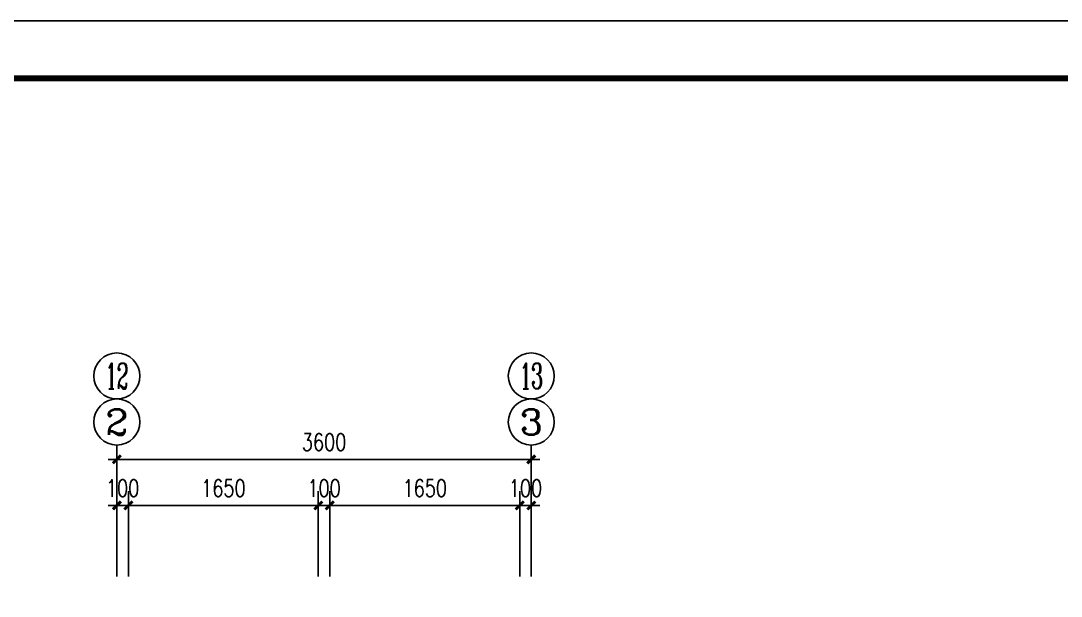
# Model space of a CAD drawing. Extents: x -105837 to 547563, y 466041 to 508041.
# Drawn here: x 334476 to 352552, y 498039 to 508041 of the extents above; entities that cross this region are included whole.
import ezdxf
from ezdxf.enums import TextEntityAlignment as Align

# ---------------------------------------------------------------- set-up
doc = ezdxf.new("R2010")
doc.units = 0
doc.header["$LTSCALE"] = 1000
doc.header["$MEASUREMENT"] = 0
doc.layers.get('0').update_dxf_attribs({"linetype": 'CONTINUOUS'})
doc.layers.get('DEFPOINTS').update_dxf_attribs({"linetype": 'CONTINUOUS'})
for name, color, linetype in [('AXIS', 3, 'CONTINUOUS'), ('AXIS_TEXT', 7, 'CONTINUOUS'), ('PUB_DIM', 3, 'CONTINUOUS'), ('PUB_TITLE', 4, 'CONTINUOUS')]:
    doc.layers.add(name, color=color, linetype=linetype)
doc.styles.add('COMPLEX', font='COMPLEX.shx')
doc.styles.add('DIM_FONT', font='SIMPLEX.shx', dxfattribs={"width": 0.75})
doc.dimstyles.new('DIMN', dxfattribs={"dimtxt": 300, "dimasz": 1, "dimexe": 250, "dimexo": 300, "dimgap": 150, "dimtad": 1, "dimdec": 0, "dimzin": 0, "dimdsep": 46, "dimtxsty": 'DIM_FONT', "dimblk": '_DIMX', "dimcen": 0.09, "dimclrt": 7, "dimadec": 0, "dimazin": 0, "dimtfac": 1, "dimtdec": 0, "dimtix": 1, "dimtmove": 2, "dimatfit": 3, "dimldrblk": '_DIMX', "dimfxl": 1, "dimtolj": 1, "dimtzin": 0, "dimarcsym": 0})

# ---------------------------------------------------------------- blocks, each defined once
blk = doc.blocks.new('_DIMX')
blk.add_line((-150, 0), (150, 0))
at = {"const_width": 50}
blk.add_lwpolyline([(-70, -70), (70, 70)], dxfattribs=at)
blk = doc.blocks.new('*D83')
at = {"layer": 'DEFPOINTS', "color": 0, "transparency": 16777216}
for p in [(343145, 499617), (343145, 498080), (343345, 498080)]:
    blk.add_point(p, dxfattribs=at)
at = {"layer": 'PUB_DIM', "color": 0, "lineweight": -2, "transparency": 16777216}
for p, q in [((343145, 498380), (343145, 499867)), ((343345, 498380), (343345, 499867)), ((343144, 499617), (343143, 499617)), ((343345, 499617), (343145, 499617)), ((343346, 499617), (343347, 499617))]:
    blk.add_line(p, q, dxfattribs=at)
blk.add_blockref('_DIMX', (343145, 499617), dxfattribs=at)
at = {"layer": 'PUB_DIM', "color": 0, "lineweight": -2, "transparency": 16777216, "rotation": 180}
blk.add_blockref('_DIMX', (343345, 499617), dxfattribs=at)
at = {"layer": 'PUB_DIM', "color": 7, "transparency": 16777216, "insert": (343245, 499917), "char_height": 300, "attachment_point": 5, "style": 'DIM_FONT'}
blk.add_mtext('\\A1;100', dxfattribs=at)
blk = doc.blocks.new('*D84')
at = {"layer": 'DEFPOINTS', "color": 0, "transparency": 16777216}
for p in [(339645, 499617), (339645, 498080), (339845, 498080)]:
    blk.add_point(p, dxfattribs=at)
at = {"layer": 'PUB_DIM', "color": 0, "lineweight": -2, "transparency": 16777216}
for p, q in [((339645, 498380), (339645, 499867)), ((339845, 498380), (339845, 499867)), ((339644, 499617), (339643, 499617)), ((339845, 499617), (339645, 499617)), ((339846, 499617), (339847, 499617))]:
    blk.add_line(p, q, dxfattribs=at)
blk.add_blockref('_DIMX', (339645, 499617), dxfattribs=at)
at = {"layer": 'PUB_DIM', "color": 0, "lineweight": -2, "transparency": 16777216, "rotation": 180}
blk.add_blockref('_DIMX', (339845, 499617), dxfattribs=at)
at = {"layer": 'PUB_DIM', "color": 7, "transparency": 16777216, "insert": (339745, 499917), "char_height": 300, "attachment_point": 5, "style": 'DIM_FONT'}
blk.add_mtext('\\A1;100', dxfattribs=at)
blk = doc.blocks.new('*D85')
at = {"layer": 'DEFPOINTS', "color": 0, "transparency": 16777216}
for p in [(339845, 499617), (339845, 498080), (343145, 498080)]:
    blk.add_point(p, dxfattribs=at)
at = {"layer": 'PUB_DIM', "color": 0, "lineweight": -2, "transparency": 16777216}
for p, q in [((339845, 498380), (339845, 499867)), ((343145, 498380), (343145, 499867)), ((343144, 499617), (339846, 499617))]:
    blk.add_line(p, q, dxfattribs=at)
for p, rotation in [((339845, 499617), 179.999999999998), ((343145, 499617), 359.999999999998)]:
    blk.add_blockref('_DIMX', p, dxfattribs=dict(at, rotation=rotation))
at = {"layer": 'PUB_DIM', "color": 7, "transparency": 16777216, "insert": (341495, 499917), "char_height": 300, "attachment_point": 5, "style": 'DIM_FONT'}
blk.add_mtext('\\A1;1650', dxfattribs=at)
blk = doc.blocks.new('*D86')
at = {"layer": 'DEFPOINTS', "color": 0, "transparency": 16777216}
for p in [(336145, 499617), (336145, 498080), (336345, 498080)]:
    blk.add_point(p, dxfattribs=at)
at = {"layer": 'PUB_DIM', "color": 0, "lineweight": -2, "transparency": 16777216}
for p, q in [((336145, 498380), (336145, 499867)), ((336345, 498380), (336345, 499867)), ((336144, 499617), (336143, 499617)), ((336345, 499617), (336145, 499617)), ((336346, 499617), (336347, 499617))]:
    blk.add_line(p, q, dxfattribs=at)
blk.add_blockref('_DIMX', (336145, 499617), dxfattribs=at)
at = {"layer": 'PUB_DIM', "color": 0, "lineweight": -2, "transparency": 16777216, "rotation": 180}
blk.add_blockref('_DIMX', (336345, 499617), dxfattribs=at)
at = {"layer": 'PUB_DIM', "color": 7, "transparency": 16777216, "insert": (336245, 499917), "char_height": 300, "attachment_point": 5, "style": 'DIM_FONT'}
blk.add_mtext('\\A1;100', dxfattribs=at)
blk = doc.blocks.new('*D87')
at = {"layer": 'DEFPOINTS', "color": 0, "transparency": 16777216}
for p in [(336145, 500417), (336145, 498080), (343345, 498080)]:
    blk.add_point(p, dxfattribs=at)
at = {"layer": 'PUB_DIM', "color": 0, "lineweight": -2, "transparency": 16777216}
for p, q in [((336145, 498380), (336145, 500667)), ((343345, 498380), (343345, 500667)), ((343344, 500417), (336146, 500417))]:
    blk.add_line(p, q, dxfattribs=at)
for p, rotation in [((336145, 500417), 179.9999999999991), ((343345, 500417), 359.9999999999991)]:
    blk.add_blockref('_DIMX', p, dxfattribs=dict(at, rotation=rotation))
at = {"layer": 'PUB_DIM', "color": 7, "transparency": 16777216, "insert": (339745, 500717), "char_height": 300, "attachment_point": 5, "style": 'DIM_FONT'}
blk.add_mtext('\\A1;3600', dxfattribs=at)
blk = doc.blocks.new('*D88')
at = {"layer": 'DEFPOINTS', "color": 0, "transparency": 16777216}
for p in [(336345, 499617), (336345, 498080), (339645, 498080)]:
    blk.add_point(p, dxfattribs=at)
at = {"layer": 'PUB_DIM', "color": 0, "lineweight": -2, "transparency": 16777216}
for p, q in [((336345, 498380), (336345, 499867)), ((339645, 498380), (339645, 499867)), ((339644, 499617), (336346, 499617))]:
    blk.add_line(p, q, dxfattribs=at)
at = {"layer": 'PUB_DIM', "color": 0, "lineweight": -2, "transparency": 16777216, "rotation": 180}
blk.add_blockref('_DIMX', (336345, 499617), dxfattribs=at)
at = {"layer": 'PUB_DIM', "color": 0, "lineweight": -2, "transparency": 16777216}
blk.add_blockref('_DIMX', (339645, 499617), dxfattribs=at)
at = {"layer": 'PUB_DIM', "color": 7, "transparency": 16777216, "insert": (337995, 499917), "char_height": 300, "attachment_point": 5, "style": 'DIM_FONT'}
blk.add_mtext('\\A1;1650', dxfattribs=at)
blk = doc.blocks.new('_axiso')
blk.add_circle((0, 0), 0.5)
at = {"layer": 'AXIS_TEXT', "style": 'COMPLEX', "width": 1.041667}
blk.add_attdef('A', text='', height=0.56, dxfattribs=at).set_placement((-0.25, -0.28), (0.25, -0.28), align=Align.FIT)

msp = doc.modelspace()

# ---------------------------------------------------------------- linework, layer by layer
at = {"layer": 'PUB_TITLE'}
msp.add_lwpolyline([(309963.01576, 466040.74173), (369363.01576, 466040.74173), (369363.01576, 508040.74173), (309963.01576, 508040.74173)], close=True, dxfattribs=at)
at = {"layer": 'PUB_TITLE', "const_width": 100}
msp.add_lwpolyline([(310963.01576, 467040.74173), (368363.01576, 467040.74173), (368363.01576, 507040.74173), (310963.01576, 507040.74173)], close=True, dxfattribs=at)

# ---------------------------------------------------------------- block references
at = {"layer": 'AXIS'}
ref = msp.add_blockref('_axiso', (336144.86852, 501867.2316), dxfattribs=dict(at, xscale=-800, yscale=800, zscale=800, rotation=180))
ref.add_attrib('A', '12', dxfattribs={"layer": 'AXIS_TEXT', "height": 448, "style": 'COMPLEX', "width": 0.646552}).set_placement((335944.86852, 501643.2316), (336344.86852, 501643.2316), align=Align.FIT)
ref = msp.add_blockref('_axiso', (343344.86852, 501867.2316), dxfattribs=dict(at, xscale=-800, yscale=800, zscale=800, rotation=180))
ref.add_attrib('A', '13', dxfattribs={"layer": 'AXIS_TEXT', "height": 448, "style": 'COMPLEX', "width": 0.646552}).set_placement((343144.86852, 501643.2316), (343544.86852, 501643.2316), align=Align.FIT)
ref = msp.add_blockref('_axiso', (336144.86852, 501067.2316), dxfattribs=dict(at, xscale=-800, yscale=800, zscale=800, rotation=180))
ref.add_attrib('A', '2', dxfattribs={"layer": 'AXIS_TEXT', "height": 448, "style": 'COMPLEX', "width": 1.339286}).set_placement((335944.86852, 500843.2316), (336344.86852, 500843.2316), align=Align.FIT)
ref = msp.add_blockref('_axiso', (343344.86852, 501067.2316), dxfattribs=dict(at, xscale=-800, yscale=800, zscale=800, rotation=180))
ref.add_attrib('A', '3', dxfattribs={"layer": 'AXIS_TEXT', "height": 448, "style": 'COMPLEX', "width": 1.339286}).set_placement((343144.86852, 500843.2316), (343544.86852, 500843.2316), align=Align.FIT)

# ---------------------------------------------------------------- dimensions: what is measured, and where the dimension line sits
at = {"layer": 'PUB_DIM'}
for p1, p2, distance, picture, middle in [((343344.86852, 498079.9817), (336144.86852, 498079.9817), -2337.2499, '*D87', (339744.86852, 500717.2316)), ((336344.86852, 498079.9817), (336144.86852, 498079.9817), -1537.2499, '*D86', (336244.86852, 499917.2316)), ((339644.86852, 498079.9817), (336344.86852, 498079.9817), -1537.2499, '*D88', (337994.86852, 499917.2316)), ((339844.86852, 498079.9817), (339644.86852, 498079.9817), -1537.2499, '*D84', (339744.86852, 499917.2316)), ((343144.86852, 498079.9817), (339844.86852, 498079.9817), -1537.2499, '*D85', (341494.86852, 499917.2316)), ((343344.86852, 498079.9817), (343144.86852, 498079.9817), -1537.2499, '*D83', (343244.86852, 499917.2316))]:
    dim = msp.add_aligned_dim(p1=p1, p2=p2, distance=distance, dimstyle='DIMN', override={"dimlfac": 0.5}, dxfattribs=at)
    dim.commit()
    dim.dimension.update_dxf_attribs({"geometry": picture, "text_midpoint": middle})

doc.saveas('drawing.dxf')
